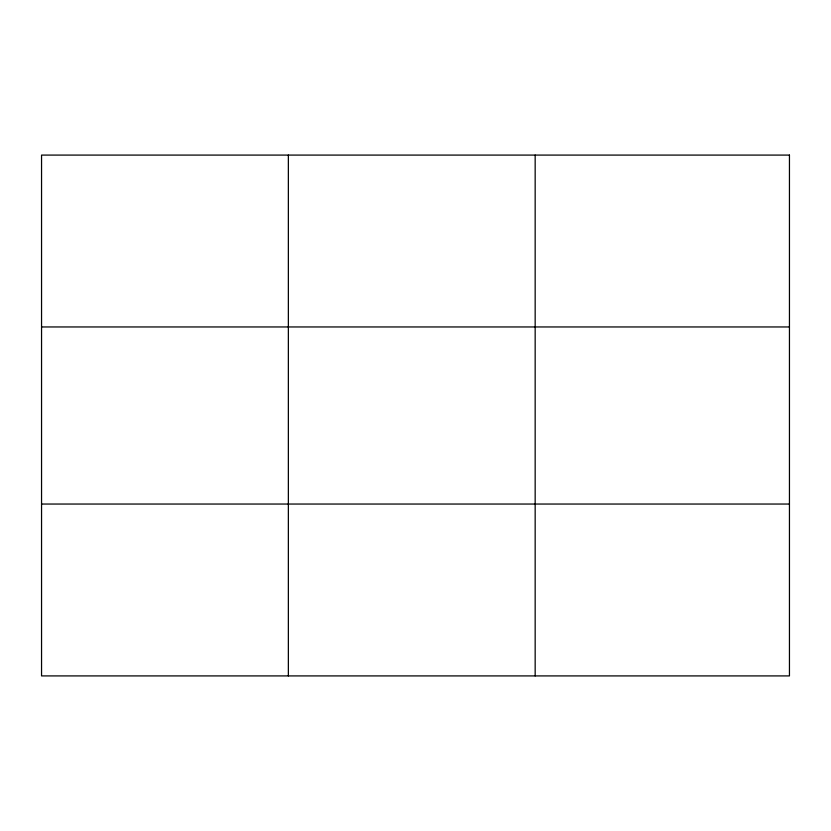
<?xml version="1.0" encoding="UTF-8"?>
<svg xmlns="http://www.w3.org/2000/svg" width="831" height="831" viewBox="0 0 831 831"><rect width="100%" height="100%" fill="white"/><g stroke="black" fill="none" stroke-linecap="round" stroke-linejoin="round"><path stroke-width="1.25" d="M288.357 155.085L288.357 675.915M535.164 155.085L535.164 675.915M41.55 326.957L789.45 326.957M41.55 504.043L789.45 504.043M789.45 155.085L789.45 675.915L41.55 675.915L41.55 155.085L789.45 155.085"/></g></svg>
